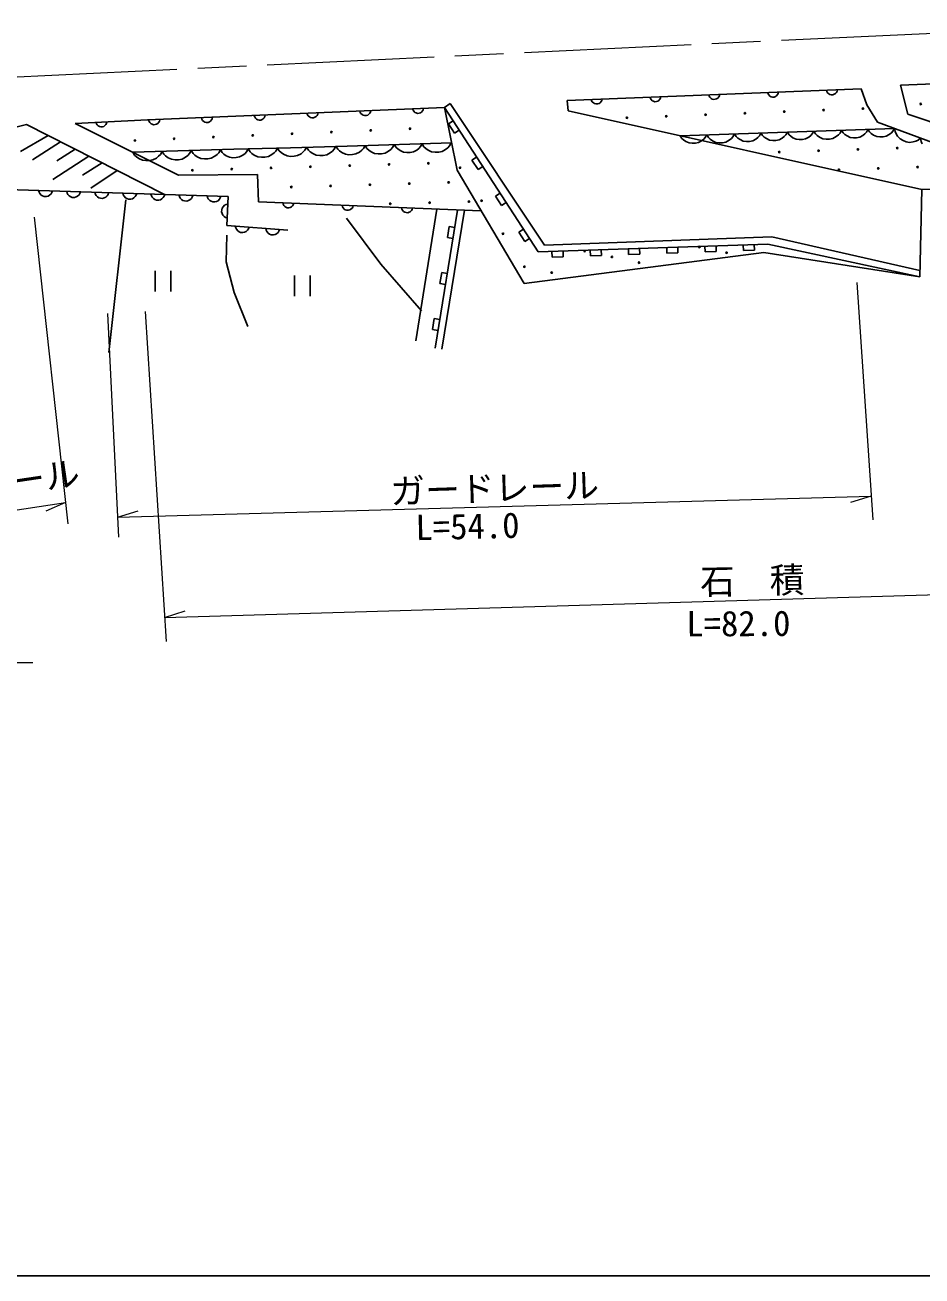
# Model space of a CAD drawing. Units: millimetres, scale not verified. Extents: x 40000 to 680000, y 20000 to 380000.
# Drawn here: x 171251 to 235725, y 205000 to 294889 of the extents above; entities that cross this region are included whole.
import ezdxf
from ezdxf.enums import TextEntityAlignment as Align

# ---------------------------------------------------------------- set-up
doc = ezdxf.new("R2010")
doc.units = ezdxf.units.MM
doc.header["$LTSCALE"] = 1000
doc.linetypes.add('CHAIN', pattern=[18.5, 12, -1.5, 3.5, -1.5])
for name, color, linetype, lineweight in [('M-BGD', 7, 'Continuous', 25), ('M-BMK', 2, 'CHAIN', 13), ('M-STR-HTXT', 7, 'Continuous', 13), ('M-TTL-BAND', 7, 'Continuous', 25)]:
    doc.layers.add(name, color=color, linetype=linetype, lineweight=lineweight)
doc.styles.add('ＭＳ ゴシック', font='')
doc.styles.get('ＭＳ ゴシック').set_extended_font_data('MS Gothic')

msp = doc.modelspace()

# ---------------------------------------------------------------- linework, layer by layer
at = {"layer": 'M-BGD'}
for p, q in [((234170, 290575), (269887, 291920)), ((234718, 288484), (234170, 290575)), ((231363, 290297), (210223, 289470)), ((210223, 289470), (210304, 288721)), ((211937, 289537), (211973, 289442)), ((212664, 289389), (212708, 289471)), ((212708, 289471), (212737, 289568)), ((216165, 289702), (216201, 289608)), ((216201, 289608), (216252, 289529)), ((216252, 289529), (216335, 289453)), ((216335, 289453), (216417, 289408)), ((216737, 289420), (216815, 289471)), ((216815, 289471), (216892, 289555)), ((216892, 289555), (216937, 289636)), ((216937, 289636), (216965, 289734)), ((220393, 289868), (220429, 289773)), ((220429, 289773), (220480, 289695)), ((220480, 289695), (220563, 289618)), ((220563, 289618), (220645, 289573)), ((220645, 289573), (220742, 289545)), ((220742, 289545), (220870, 289550)), ((220870, 289550), (220965, 289586)), ((220965, 289586), (221043, 289637)), ((221043, 289637), (221120, 289720)), ((221120, 289720), (221165, 289802)), ((221165, 289802), (221193, 289899)), ((224621, 290033), (224657, 289939)), ((224657, 289939), (224708, 289861)), ((224708, 289861), (224791, 289784)), ((224791, 289784), (224873, 289739)), ((224873, 289739), (224970, 289711)), ((224970, 289711), (225098, 289716)), ((225098, 289716), (225193, 289751)), ((225193, 289751), (225271, 289803)), ((225271, 289803), (225348, 289886)), ((225348, 289886), (225393, 289967)), ((225393, 289967), (225421, 290065)), ((228850, 290199), (228885, 290104)), ((228885, 290104), (228936, 290026)), ((228936, 290026), (229019, 289949)), ((229019, 289949), (229101, 289905)), ((229101, 289905), (229198, 289876)), ((229198, 289876), (229326, 289881)), ((229326, 289881), (229421, 289917)), ((229421, 289917), (229499, 289968)), ((229499, 289968), (229576, 290051)), ((229576, 290051), (229621, 290133)), ((229621, 290133), (229649, 290230)), ((231771, 289145), (231363, 290297)), ((201403, 288962), (180067, 288086)), ((192290, 288475), (192318, 288572)), ((195312, 288700), (195349, 288606)), ((195349, 288606), (195400, 288528)), ((195963, 288472), (196039, 288556)), ((196039, 288556), (196084, 288638)), ((196084, 288638), (196112, 288735)), ((199106, 288863), (199142, 288769)), ((199142, 288769), (199194, 288691)), ((199194, 288691), (199277, 288614)), ((199277, 288614), (199359, 288570)), ((199359, 288570), (199456, 288542)), ((199456, 288542), (199584, 288548)), ((199584, 288548), (199679, 288584)), ((199679, 288584), (199756, 288635)), ((199756, 288635), (199833, 288718)), ((199833, 288718), (199877, 288800)), ((199877, 288800), (199905, 288898)), ((201403, 288962), (201821, 289249)), ((201403, 288962), (202304, 284455)), ((208148, 278581), (201403, 288962)), ((201821, 289249), (208587, 279061)), ((210304, 288721), (235703, 283074)), ((211973, 289442), (212024, 289364)), ((212024, 289364), (212107, 289287)), ((212107, 289287), (212189, 289242)), ((212189, 289242), (212286, 289214)), ((212286, 289214), (212414, 289219)), ((212414, 289219), (212509, 289255)), ((212509, 289255), (212587, 289306)), ((212587, 289306), (212664, 289389)), ((216417, 289408), (216514, 289380)), ((216514, 289380), (216642, 289385)), ((216642, 289385), (216737, 289420)), ((232518, 287918), (231771, 289145)), ((150031, 282557), (171356, 287737)), ((171356, 287737), (172904, 286953)), ((180067, 288086), (174847, 287822)), ((174847, 287822), (182279, 284106)), ((176344, 287886), (176380, 287792)), ((176380, 287792), (176432, 287714)), ((176432, 287714), (176515, 287637)), ((176917, 287607), (176995, 287658)), ((176995, 287658), (177071, 287741)), ((177071, 287741), (177116, 287823)), ((177116, 287823), (177144, 287921)), ((180138, 288049), (180174, 287955)), ((180174, 287955), (180225, 287877)), ((180225, 287877), (180309, 287800)), ((180309, 287800), (180391, 287756)), ((180391, 287756), (180488, 287728)), ((180488, 287728), (180616, 287733)), ((180616, 287733), (180710, 287769)), ((180710, 287769), (180788, 287821)), ((180788, 287821), (180865, 287904)), ((180865, 287904), (180909, 287986)), ((180909, 287986), (180937, 288083)), ((183932, 288212), (183968, 288117)), ((183968, 288117), (184019, 288040)), ((184019, 288040), (184102, 287963)), ((184102, 287963), (184184, 287919)), ((184184, 287919), (184282, 287891)), ((184282, 287891), (184410, 287896)), ((184410, 287896), (184504, 287932)), ((184504, 287932), (184582, 287984)), ((184582, 287984), (184658, 288067)), ((184658, 288067), (184703, 288149)), ((184703, 288149), (184731, 288246)), ((187725, 288375), (187761, 288280)), ((187761, 288280), (187813, 288202)), ((187813, 288202), (187896, 288126)), ((187896, 288126), (187978, 288081)), ((187978, 288081), (188075, 288054)), ((188075, 288054), (188203, 288059)), ((188203, 288059), (188298, 288095)), ((188298, 288095), (188376, 288146)), ((188376, 288146), (188452, 288230)), ((188452, 288230), (188497, 288312)), ((188497, 288312), (188524, 288409)), ((191519, 288538), (191555, 288443)), ((191555, 288443), (191606, 288365)), ((191606, 288365), (191690, 288289)), ((191690, 288289), (191772, 288244)), ((191772, 288244), (191869, 288216)), ((191869, 288216), (191997, 288222)), ((191997, 288222), (192091, 288258)), ((192091, 288258), (192169, 288309)), ((192169, 288309), (192246, 288393)), ((192246, 288393), (192290, 288475)), ((195400, 288528), (195483, 288452)), ((195483, 288452), (195565, 288407)), ((195565, 288407), (195663, 288379)), ((195663, 288379), (195790, 288385)), ((195790, 288385), (195885, 288421)), ((195885, 288421), (195963, 288472)), ((202028, 288000), (201692, 287782)), ((201692, 287782), (202128, 287111)), ((249216, 281677), (232518, 287918)), ((250902, 283006), (234718, 288484)), ((172904, 286953), (170938, 285803)), ((172904, 286953), (181280, 282710)), ((176515, 287637), (176597, 287593)), ((176597, 287593), (176694, 287565)), ((176694, 287565), (176822, 287570)), ((176822, 287570), (176917, 287607)), ((202128, 287111), (202464, 287329)), ((218352, 286932), (233755, 287456)), ((218352, 286932), (218472, 286746)), ((218472, 286746), (218590, 286636)), ((220033, 286685), (220143, 286803)), ((220143, 286803), (220251, 286996)), ((220251, 286996), (220377, 286801)), ((220377, 286801), (220501, 286685)), ((222021, 286736), (222136, 286860)), ((222136, 286860), (222250, 287064)), ((222250, 287064), (222370, 286878)), ((222370, 286878), (222488, 286768)), ((222488, 286768), (222644, 286660)), ((223783, 286698), (223931, 286817)), ((223931, 286817), (224041, 286935)), ((224041, 286935), (224148, 287129)), ((224148, 287129), (224269, 286943)), ((224269, 286943), (224387, 286833)), ((224387, 286833), (224542, 286724)), ((225458, 286641), (225682, 286763)), ((225682, 286763), (225830, 286882)), ((225830, 286882), (225940, 287000)), ((225940, 287000), (226047, 287194)), ((226047, 287194), (226168, 287008)), ((226168, 287008), (226286, 286898)), ((226286, 286898), (226441, 286789)), ((226441, 286789), (226673, 286683)), ((227357, 286706), (227581, 286828)), ((227581, 286828), (227729, 286947)), ((227729, 286947), (227839, 287064)), ((227839, 287064), (227946, 287258)), ((227946, 287258), (228073, 287062)), ((228073, 287062), (228197, 286947)), ((228197, 286947), (228361, 286832)), ((228361, 286832), (228605, 286720)), ((229325, 286745), (229560, 286873)), ((229560, 286873), (229716, 286998)), ((229716, 286998), (229832, 287122)), ((229832, 287122), (229945, 287326)), ((229945, 287326), (230066, 287140)), ((230066, 287140), (230183, 287030)), ((230183, 287030), (230339, 286921)), ((230339, 286921), (230571, 286815)), ((230571, 286815), (230800, 286785)), ((230800, 286785), (231028, 286793)), ((231028, 286793), (231254, 286839)), ((231254, 286839), (231478, 286960)), ((231478, 286960), (231626, 287079)), ((231626, 287079), (231737, 287197)), ((231737, 287197), (231844, 287391)), ((231844, 287391), (231964, 287205)), ((231964, 287205), (232082, 287095)), ((232082, 287095), (232238, 286986)), ((232238, 286986), (232470, 286880)), ((232470, 286880), (232699, 286850)), ((232699, 286850), (232927, 286857)), ((232927, 286857), (233153, 286903)), ((233153, 286903), (233377, 287025)), ((233377, 287025), (233525, 287144)), ((233525, 287144), (233635, 287262)), ((233635, 287262), (233743, 287456)), ((233755, 287456), (233798, 287227)), ((233798, 287227), (233868, 287072)), ((233868, 287072), (233976, 286904)), ((233976, 286904), (234159, 286707)), ((235446, 286610), (235629, 286756)), ((235629, 286756), (235673, 286515)), ((173794, 286502), (171779, 285205)), ((174861, 285961), (173543, 285120)), ((179000, 285745), (186265, 285957)), ((183079, 285654), (183199, 285868)), ((183199, 285868), (183331, 285662)), ((185178, 285716), (185298, 285929)), ((185298, 285929), (185424, 285733)), ((190333, 286076), (186265, 285957)), ((187183, 285784), (187297, 285988)), ((187297, 285988), (187429, 285781)), ((189276, 285835), (189396, 286049)), ((189396, 286049), (189528, 285843)), ((194402, 286195), (190333, 286076)), ((191253, 285767), (191375, 285897)), ((191375, 285897), (191495, 286110)), ((191495, 286110), (191627, 285904)), ((191627, 285904), (191757, 285782)), ((193352, 285828), (193474, 285958)), ((193474, 285958), (193594, 286172)), ((193594, 286172), (193726, 285965)), ((193726, 285965), (193856, 285843)), ((201912, 286414), (194402, 286195)), ((195287, 285759), (195451, 285890)), ((195451, 285890), (195574, 286019)), ((195574, 286019), (195693, 286233)), ((195693, 286233), (195825, 286027)), ((195825, 286027), (195955, 285904)), ((195955, 285904), (196127, 285783)), ((197386, 285820), (197550, 285951)), ((197550, 285951), (197673, 286081)), ((197673, 286081), (197792, 286294)), ((197792, 286294), (197918, 286098)), ((197918, 286098), (198042, 285981)), ((198042, 285981), (198205, 285866)), ((198205, 285866), (198449, 285753)), ((199168, 285774), (199405, 285901)), ((199405, 285901), (199561, 286026)), ((199561, 286026), (199677, 286149)), ((199677, 286149), (199792, 286353)), ((199792, 286353), (199924, 286146)), ((199924, 286146), (200053, 286024)), ((200053, 286024), (200225, 285903)), ((200225, 285903), (200480, 285784)), ((201236, 285806), (201484, 285940)), ((201484, 285940), (201649, 286071)), ((201649, 286071), (201771, 286200)), ((201771, 286200), (201891, 286414)), ((218590, 286636), (218746, 286527)), ((218746, 286527), (218978, 286421)), ((218978, 286421), (219207, 286390)), ((219207, 286390), (219435, 286398)), ((219435, 286398), (219661, 286444)), ((219661, 286444), (219885, 286566)), ((219885, 286566), (220033, 286685)), ((220501, 286685), (220665, 286570)), ((220665, 286570), (220909, 286458)), ((220909, 286458), (221151, 286427)), ((221151, 286427), (221390, 286435)), ((221390, 286435), (221629, 286483)), ((221629, 286483), (221865, 286611)), ((221865, 286611), (222021, 286736)), ((222644, 286660), (222875, 286553)), ((222875, 286553), (223104, 286523)), ((223104, 286523), (223332, 286531)), ((223332, 286531), (223559, 286577)), ((223559, 286577), (223783, 286698)), ((224542, 286724), (224774, 286618)), ((224774, 286618), (225003, 286588)), ((225003, 286588), (225231, 286596)), ((225231, 286596), (225458, 286641)), ((226673, 286683), (226902, 286652)), ((226902, 286652), (227130, 286660)), ((227130, 286660), (227357, 286706)), ((228605, 286720), (228846, 286689)), ((228846, 286689), (229086, 286697)), ((229086, 286697), (229325, 286745)), ((234159, 286707), (234369, 286586)), ((234369, 286586), (234594, 286502)), ((234594, 286502), (234833, 286455)), ((234833, 286455), (235100, 286484)), ((235100, 286484), (235292, 286540)), ((235292, 286540), (235446, 286610)), ((235673, 286515), (235747, 286353)), ((175838, 285467), (173259, 283782)), ((176791, 284984), (175393, 284095)), ((179000, 285745), (179133, 285539)), ((179133, 285539), (179262, 285417)), ((179262, 285417), (179434, 285296)), ((179434, 285296), (179689, 285177)), ((179689, 285177), (179942, 285143)), ((179942, 285143), (180194, 285150)), ((180194, 285150), (180445, 285199)), ((180445, 285199), (180693, 285333)), ((180693, 285333), (180857, 285463)), ((180857, 285463), (180980, 285593)), ((180980, 285593), (181100, 285807)), ((181100, 285807), (181232, 285600)), ((181232, 285600), (181361, 285478)), ((181361, 285478), (181533, 285357)), ((181533, 285357), (181788, 285238)), ((181788, 285238), (182042, 285204)), ((182042, 285204), (182293, 285211)), ((182293, 285211), (182544, 285261)), ((182544, 285261), (182792, 285394)), ((182792, 285394), (182957, 285525)), ((182957, 285525), (183079, 285654)), ((183331, 285662), (183460, 285539)), ((183460, 285539), (183632, 285418)), ((183632, 285418), (183888, 285300)), ((183888, 285300), (184141, 285265)), ((184141, 285265), (184393, 285273)), ((184393, 285273), (184643, 285322)), ((184643, 285322), (184891, 285455)), ((184891, 285455), (185056, 285586)), ((185056, 285586), (185178, 285716)), ((185424, 285733), (185547, 285616)), ((185547, 285616), (185710, 285501)), ((185710, 285501), (185954, 285388)), ((185954, 285388), (186195, 285355)), ((186195, 285355), (186435, 285362)), ((186435, 285362), (186674, 285409)), ((186674, 285409), (186910, 285536)), ((186910, 285536), (187066, 285661)), ((187066, 285661), (187183, 285784)), ((187429, 285781), (187559, 285659)), ((187559, 285659), (187730, 285538)), ((187730, 285538), (187986, 285419)), ((187986, 285419), (188239, 285385)), ((188239, 285385), (188491, 285392)), ((188491, 285392), (188741, 285442)), ((188741, 285442), (188990, 285575)), ((188990, 285575), (189154, 285706)), ((189154, 285706), (189276, 285835)), ((189528, 285843), (189658, 285720)), ((189658, 285720), (189829, 285599)), ((189829, 285599), (190085, 285481)), ((190085, 285481), (190338, 285446)), ((190338, 285446), (190590, 285454)), ((190590, 285454), (190841, 285503)), ((190841, 285503), (191089, 285636)), ((191089, 285636), (191253, 285767)), ((191757, 285782), (191928, 285661)), ((191928, 285661), (192184, 285542)), ((192184, 285542), (192437, 285507)), ((192437, 285507), (192689, 285515)), ((192689, 285515), (192940, 285564)), ((192940, 285564), (193188, 285697)), ((193188, 285697), (193352, 285828)), ((193856, 285843), (194028, 285722)), ((194028, 285722), (194283, 285603)), ((194283, 285603), (194536, 285569)), ((194536, 285569), (194788, 285576)), ((194788, 285576), (195039, 285625)), ((195039, 285625), (195287, 285759)), ((196127, 285783), (196382, 285665)), ((196382, 285665), (196635, 285630)), ((196635, 285630), (196887, 285637)), ((196887, 285637), (197138, 285687)), ((197138, 285687), (197386, 285820)), ((198449, 285753), (198690, 285720)), ((198690, 285720), (198929, 285727)), ((198929, 285727), (199168, 285774)), ((200480, 285784), (200734, 285750)), ((200734, 285750), (200985, 285757)), ((200985, 285757), (201236, 285806)), ((203714, 285405), (203379, 285187)), ((203379, 285187), (203814, 284516)), ((177870, 284438), (175991, 283156)), ((182279, 284106), (187964, 284143)), ((187964, 284143), (188038, 282174)), ((202304, 284455), (207139, 276304)), ((203814, 284516), (204150, 284734)), ((165666, 283209), (185843, 282565)), ((235703, 283074), (245150, 283196)), ((172228, 282999), (172264, 282878)), ((172264, 282878), (172321, 282776)), ((172321, 282776), (172418, 282673)), ((172418, 282673), (172516, 282610)), ((172516, 282610), (172634, 282566)), ((172634, 282566), (172794, 282561)), ((172794, 282561), (172916, 282597)), ((172916, 282597), (173017, 282654)), ((173017, 282654), (173121, 282751)), ((173121, 282751), (173184, 282849)), ((173184, 282849), (173227, 282967)), ((174246, 282935), (174282, 282814)), ((174282, 282814), (174339, 282712)), ((174339, 282712), (174435, 282609)), ((174435, 282609), (174533, 282545)), ((174533, 282545), (174652, 282502)), ((174652, 282502), (174812, 282496)), ((174812, 282496), (174933, 282533)), ((174933, 282533), (175035, 282589)), ((175035, 282589), (175138, 282686)), ((175138, 282686), (175201, 282784)), ((175201, 282784), (175245, 282903)), ((176264, 282870), (176300, 282749)), ((176300, 282749), (176356, 282647)), ((176356, 282647), (176453, 282544)), ((176453, 282544), (176551, 282481)), ((176551, 282481), (176670, 282437)), ((176670, 282437), (176830, 282432)), ((176830, 282432), (176951, 282468)), ((176951, 282468), (177053, 282525)), ((177053, 282525), (177156, 282622)), ((177156, 282622), (177219, 282720)), ((177219, 282720), (177263, 282838)), ((178502, 282337), (177286, 271346)), ((178281, 282806), (178317, 282685)), ((178317, 282685), (178374, 282583)), ((178374, 282583), (178471, 282480)), ((178471, 282480), (178569, 282417)), ((178569, 282417), (178688, 282373)), ((178688, 282373), (178848, 282368)), ((178848, 282368), (178969, 282404)), ((178969, 282404), (179071, 282461)), ((179071, 282461), (179174, 282557)), ((179174, 282557), (179237, 282655)), ((179237, 282655), (179281, 282774)), ((180299, 282742), (180335, 282620)), ((180335, 282620), (180392, 282519)), ((180392, 282519), (180489, 282415)), ((180489, 282415), (180587, 282352)), ((180587, 282352), (180705, 282308)), ((180705, 282308), (180865, 282303)), ((180865, 282303), (180987, 282339)), ((180987, 282339), (181088, 282396)), ((181088, 282396), (181192, 282493)), ((181192, 282493), (181255, 282591)), ((181255, 282591), (181299, 282710)), ((182317, 282677), (182353, 282556)), ((182353, 282556), (182410, 282454)), ((182410, 282454), (182507, 282351)), ((182507, 282351), (182605, 282288)), ((182605, 282288), (182723, 282244)), ((182883, 282239), (183004, 282275)), ((183004, 282275), (183106, 282332)), ((183106, 282332), (183209, 282429)), ((183209, 282429), (183273, 282527)), ((183273, 282527), (183316, 282645)), ((184335, 282613), (184371, 282492)), ((184371, 282492), (184428, 282390)), ((184428, 282390), (184524, 282287)), ((184524, 282287), (184622, 282223)), ((185022, 282211), (185124, 282267)), ((185124, 282267), (185227, 282364)), ((185227, 282364), (185290, 282462)), ((185290, 282462), (185334, 282581)), ((185843, 282565), (185767, 280485)), ((205400, 282809), (205065, 282592)), ((205065, 282592), (205501, 281921)), ((235570, 276783), (235703, 283074)), ((182723, 282244), (182883, 282239)), ((184622, 282223), (184741, 282180)), ((184741, 282180), (184901, 282175)), ((184901, 282175), (185022, 282211)), ((185388, 281620), (185383, 281460)), ((185383, 281460), (185418, 281339)), ((185433, 281739), (185388, 281620)), ((185496, 281836), (185433, 281739)), ((185600, 281933), (185496, 281836)), ((185702, 281989), (185600, 281933)), ((185823, 282025), (185702, 281989)), ((188038, 282174), (204005, 281527)), ((189774, 282104), (189802, 282007)), ((189802, 282007), (189847, 281925)), ((189847, 281925), (189923, 281841)), ((189923, 281841), (190001, 281790)), ((190001, 281790), (190096, 281754)), ((190096, 281754), (190224, 281749)), ((190224, 281749), (190321, 281777)), ((190321, 281777), (190403, 281822)), ((190403, 281822), (190486, 281899)), ((190486, 281899), (190537, 281977)), ((190537, 281977), (190573, 282071)), ((194045, 281931), (194073, 281833)), ((194073, 281833), (194118, 281751)), ((194118, 281751), (194194, 281668)), ((194194, 281668), (194272, 281617)), ((194272, 281617), (194367, 281581)), ((194367, 281581), (194495, 281576)), ((194495, 281576), (194592, 281604)), ((194592, 281604), (194674, 281649)), ((194674, 281649), (194757, 281726)), ((194757, 281726), (194808, 281804)), ((194808, 281804), (194844, 281898)), ((198316, 281757), (198344, 281660)), ((198344, 281660), (198389, 281578)), ((198389, 281578), (198465, 281495)), ((198465, 281495), (198543, 281444)), ((198543, 281444), (198638, 281408)), ((198638, 281408), (198766, 281403)), ((198766, 281403), (198863, 281431)), ((198863, 281431), (198945, 281476)), ((198945, 281476), (199028, 281552)), ((199028, 281552), (199079, 281630)), ((199079, 281630), (199115, 281725)), ((200851, 281655), (199339, 272199)), ((202342, 281594), (200730, 271677)), ((202846, 281574), (201223, 271597)), ((205501, 281921), (205836, 282139)), ((185418, 281339), (185474, 281237)), ((185474, 281237), (185571, 281133)), ((185571, 281133), (185668, 281070)), ((185668, 281070), (185787, 281025)), ((185767, 280485), (190152, 280144)), ((194350, 281019), (196827, 277702)), ((185760, 279780), (185720, 277862)), ((186365, 280439), (186395, 280316)), ((186395, 280316), (186447, 280212)), ((186447, 280212), (186539, 280104)), ((186539, 280104), (186634, 280037)), ((186634, 280037), (186751, 279987)), ((186751, 279987), (186910, 279975)), ((186910, 279975), (187033, 280006)), ((187033, 280006), (187138, 280058)), ((187138, 280058), (187245, 280150)), ((187245, 280150), (187313, 280245)), ((187313, 280245), (187362, 280361)), ((188557, 280268), (188588, 280145)), ((188588, 280145), (188640, 280041)), ((188640, 280041), (188732, 279934)), ((188732, 279934), (188827, 279866)), ((188827, 279866), (188943, 279817)), ((188943, 279817), (189103, 279804)), ((189103, 279804), (189226, 279835)), ((189226, 279835), (189330, 279887)), ((189330, 279887), (189437, 279979)), ((189437, 279979), (189505, 280074)), ((189505, 280074), (189554, 280191)), ((201743, 280400), (201615, 279611)), ((201615, 279611), (202009, 279547)), ((202138, 280336), (201743, 280400)), ((207087, 280214), (206751, 279996)), ((206751, 279996), (207187, 279326)), ((208587, 279061), (224929, 279660)), ((224929, 279660), (235580, 277260)), ((207187, 279326), (207522, 279543)), ((224649, 279141), (208148, 278581)), ((211873, 278708), (211887, 278308)), ((212686, 278335), (212673, 278735)), ((214623, 278801), (214637, 278401)), ((215437, 278428), (215423, 278828)), ((217374, 278894), (217387, 278494)), ((218187, 278521), (218173, 278921)), ((220124, 278987), (220137, 278588)), ((220937, 278615), (220923, 279014)), ((222874, 279081), (222888, 278681)), ((222888, 278681), (223687, 278708)), ((223687, 278708), (223674, 279108)), ((235570, 276784), (224649, 279141)), ((185720, 277862), (186279, 275665)), ((207139, 276304), (224359, 278541)), ((209123, 278614), (209137, 278215)), ((209137, 278215), (209936, 278242)), ((209936, 278242), (209923, 278641)), ((211887, 278308), (212686, 278335)), ((214637, 278401), (215437, 278428)), ((217387, 278494), (218187, 278521)), ((220137, 278588), (220937, 278615)), ((224359, 278541), (235570, 276783)), ((180601, 277230), (180601, 275730)), ((181741, 275730), (181741, 277230)), ((190618, 276902), (190618, 275402)), ((191758, 275402), (191758, 276902)), ((196827, 277702), (199744, 274346)), ((201205, 277095), (201077, 276305)), ((201600, 277031), (201205, 277095)), ((201077, 276305), (201472, 276241)), ((186279, 275665), (187278, 273227)), ((200668, 273789), (200540, 273000)), ((201063, 273725), (200668, 273789)), ((200540, 273000), (200934, 272935))]:
    msp.add_line(p, q, dxfattribs=at)
for centre in [(222996, 288554), (225823, 288665), (228649, 288776), (231475, 288886), (235636, 289215), (214518, 288222), (217344, 288333), (220170, 288444), (181972, 286712), (184798, 286834), (187624, 286955), (190450, 287076), (193276, 287198), (196101, 287319), (198927, 287440), (179146, 286591), (228294, 285855), (231120, 285951), (233947, 286048), (200246, 284951), (225467, 285759), (183283, 284456), (186110, 284538), (188937, 284621), (191764, 284703), (194591, 284786), (197419, 284868), (202528, 284634), (229755, 284490), (232582, 284586), (235409, 284682), (190392, 283248), (193219, 283331), (196046, 283414), (198874, 283496), (201701, 283579), (203156, 282206), (204069, 282262), (197501, 282041), (200328, 282124), (205610, 279890), (211480, 278644), (219721, 278940), (213436, 278229), (215393, 277814), (221677, 278524), (207152, 277519), (209108, 277103)]:
    msp.add_circle(centre, 50, dxfattribs=at)
at = {"layer": 'M-BMK'}
msp.add_line((170188, 291145), (269260, 295874), dxfattribs=at)
at = {"layer": 'M-STR-HTXT'}
for p, q in [((171903, 281075), (174340, 259041)), ((231042, 276397), (232189, 259332)), ((179895, 274313), (181386, 250581)), ((177170, 274148), (177968, 258082)), ((177897, 259517), (232074, 261045)), ((232074, 261045), (230586, 260583)), ((159505, 258403), (174171, 260570)), ((174171, 260570), (172742, 259949)), ((177897, 259517), (179385, 259980)), ((181276, 252324), (262948, 254725)), ((181276, 252324), (182763, 252788)), ((141443, 249085), (171818, 249085))]:
    msp.add_line(p, q, dxfattribs=at)
at = {"layer": 'M-TTL-BAND'}
msp.add_line((40000, 205000), (579000, 205000), dxfattribs=at)

# ---------------------------------------------------------------- texts
at = {"layer": 'M-STR-HTXT', "style": 'ＭＳ ゴシック'}
for s, rotation, p in [('ガードレール', 8.4, (160527, 259116)), ('ガードレール', 1.8, (197554, 259910)), ('L=54.0', 1.4, (199352, 257316)), ('石\u3000積', 1.1, (219808, 253426)), ('L=82.0', 0.3, (218795, 250401))]:
    msp.add_text(s, height=1833, rotation=rotation, dxfattribs=at).set_placement(p, align=Align.BOTTOM_LEFT)

doc.saveas('drawing.dxf')
